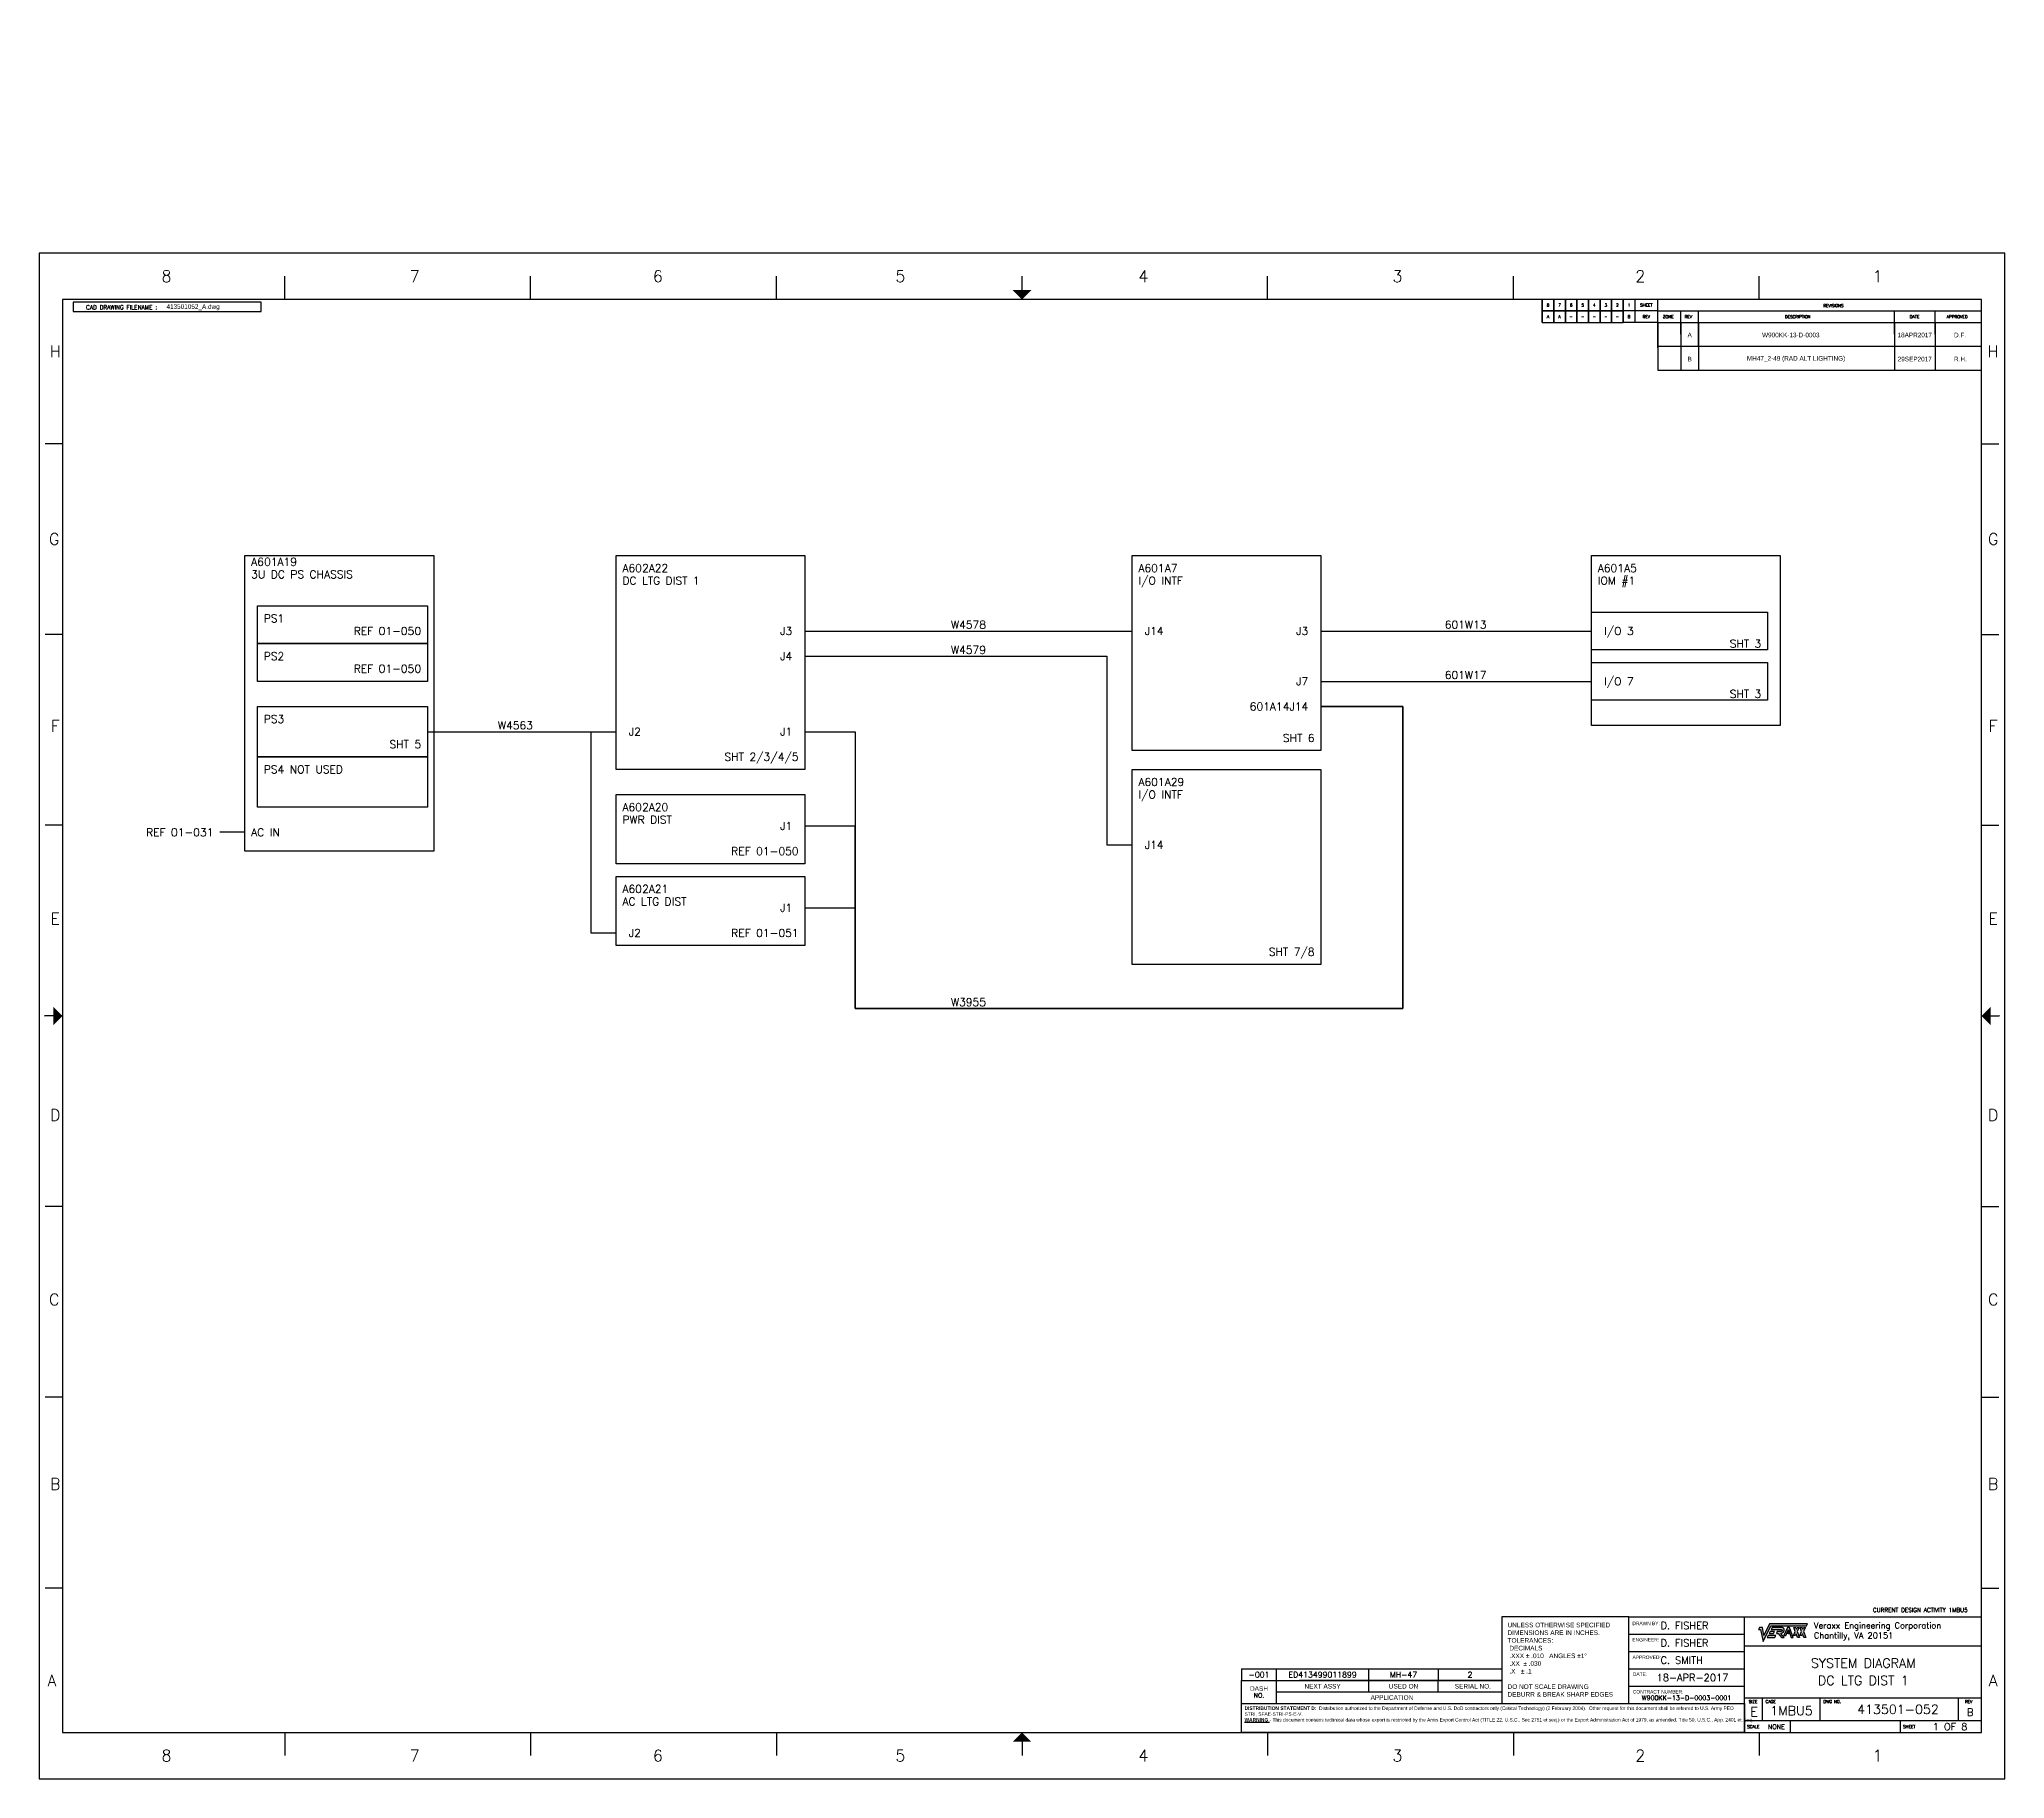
# Paper-space layout 'Sheet1' of a CAD drawing. Extents: x 0 to 42.5, y 0 to 37.6.
# The model-space entities are those that its viewports show. They can reach past a viewport. Long polylines and large blocks are cut down to what shows.
import ezdxf
from ezdxf.enums import TextEntityAlignment as Align

# ---------------------------------------------------------------- set-up
doc = ezdxf.new("R2010")
doc.units = 0
doc.header["$MEASUREMENT"] = 0
doc.layers.get('0').update_dxf_attribs({"linetype": 'CONTINUOUS'})
doc.layers.add('DIMENSION', color=5, linetype='CONTINUOUS')
doc.layers.add('TITLE', color=6, linetype='CONTINUOUS')
doc.layers.add('ViewPort', color=2, linetype='CONTINUOUS', plot=False)
doc.layers.get('ViewPort').off()
doc.styles.add('ADESK1', font='romans')
doc.styles.add('dgn000', font='romans.shx')
doc.styles.add('dgn003', font='dgn003.shx')
doc.styles.add('dgn028', font='dgn028.shx')
doc.styles.add('DRAWING', font='romans.shx')
doc.styles.add('SCHEMATIC', font='romans.shx', dxfattribs={"height": 0.125})
doc.styles.add('Title1', font='arial.ttf', dxfattribs={"height": 0.1})
doc.styles.add('Title2', font='arial.ttf', dxfattribs={"height": 0.075})

# ---------------------------------------------------------------- blocks, each defined once
blk = doc.blocks.new('TITLE')
at = {"style": 'SCHEMATIC'}
for tag, height, p in [('TITLE_1', 0.2, (-2.5575, 1.5)), ('TITLE_2', 0.2, (-2.5575, 1.125)), ('DRAWING_NO', 0.2, (-1.8075, 0.5)), ('REV', 0.156, (-0.245, 0.4375)), ('SHEET', 0.156, (-0.6825, 0.125))]:
    blk.add_attdef(tag, text='', height=height, dxfattribs=at).set_placement(p, align=Align.MIDDLE_CENTER)
at = {"color": 7, "style": 'ADESK1'}
blk.add_attdef('SCALE', text='', height=0.1, dxfattribs=at).set_placement((-4.4375, 0.125), align=Align.MIDDLE_CENTER)
blk = doc.blocks.new('DESIGN_ACTIVITY')
at = {"style": 'ADESK1'}
blk.add_text('CURRENT DESIGN ACTIVITY', height=0.09, dxfattribs=at).set_placement((0.625, 0), align=Align.MIDDLE_RIGHT)
blk.add_attdef('DESIGN_ACTIVITY', text='', height=0.09, dxfattribs=at).set_placement((0.6875, 0), align=Align.MIDDLE_LEFT)
blk = doc.blocks.new('WMF0')
at = {"color": 240}
for points in [[(0.161295, -0.638978), (0, -0.973977), (0.362915, -0.973977), (0.800274, -2.92193), (2.050314, -0.325693), (7.981025, -0.325693), (8.136117, 0), (1.854898, 0), (0.921245, -1.935546), (0.6762, -0.638978), (0.161295, -0.638978), (0.161295, -0.638978)], [(1.631566, -1.935546), (1.476474, -2.261239), (2.714107, -2.261239), (2.869199, -1.935546), (1.631566, -1.935546), (1.631566, -1.935546)], [(1.938648, -1.299669), (1.792861, -1.600548), (2.515589, -1.600548), (2.658274, -1.299669), (1.938648, -1.299669), (1.938648, -1.299669)], [(3.700491, -1.600548), (3.762527, -1.58814), (3.824564, -1.572631), (3.880397, -1.55402), (3.933128, -1.532307), (3.979656, -1.507492), (4.026183, -1.479576), (4.066507, -1.451659), (4.106831, -1.420641), (4.140951, -1.386521), (4.17197, -1.352401), (4.199886, -1.315179), (4.224701, -1.277957), (4.246414, -1.237633), (4.261923, -1.200411), (4.277432, -1.160087), (4.286738, -1.119763), (4.292941, -1.079439), (4.296043, -1.039115), (4.296043, -0.998791), (4.292941, -0.961569), (4.286738, -0.924347), (4.27433, -0.887125), (4.261923, -0.853005), (4.243312, -0.818885), (4.224701, -0.787866), (4.199886, -0.756848), (4.17197, -0.732033), (4.140951, -0.707219), (4.106831, -0.685506), (4.066507, -0.666895), (4.026183, -0.651386), (3.979656, -0.638978), (2.258137, -0.638978), (2.096841, -0.973977), (3.83387, -0.973977), (3.852481, -0.98018), (3.86799, -0.986384), (3.880397, -0.995689), (3.895906, -1.004995), (3.905212, -1.0143), (3.914517, -1.026708), (3.920721, -1.036013), (3.926925, -1.048421), (3.930027, -1.06393), (3.933128, -1.076337), (3.93623, -1.091846), (3.933128, -1.104254), (3.933128, -1.119763), (3.930027, -1.13217), (3.923823, -1.147679), (3.917619, -1.163189), (3.911416, -1.175596), (3.90211, -1.191105), (3.892805, -1.203512), (3.880397, -1.21592), (3.86799, -1.228327), (3.855583, -1.240735), (3.843175, -1.25004), (3.827666, -1.262447), (3.812157, -1.271753), (3.793546, -1.277957), (3.774935, -1.28416), (3.756324, -1.290364), (3.737713, -1.296568), (3.719102, -1.296568), (3.697389, -1.299669), (3.675676, -1.299669), (3.430631, -1.299669), (3.14216, -1.299669), (2.996374, -1.600548), (3.263132, -1.600548), (3.846277, -2.261239), (4.292941, -2.261239), (3.700491, -1.600548), (3.700491, -1.600548)], [(5.468537, -2.258137), (5.79423, -2.258137), (5.170761, -0.638978), (5.173863, -0.632775), (5.170761, -0.632775), (4.820254, -0.632775), (4.841966, -0.632775), (4.845068, -0.638978), (4.196784, -1.932444), (4.541088, -1.932444), (5.006364, -0.970875), (5.468537, -2.258137), (5.468537, -2.258137)], [(4.978447, -1.315179), (4.987753, -1.315179), (4.997058, -1.315179), (5.003262, -1.315179), (5.012567, -1.31828), (5.021873, -1.31828), (5.028077, -1.321382), (5.03428, -1.324484), (5.043586, -1.327586), (5.049789, -1.330688), (5.055993, -1.33379), (5.065299, -1.339993), (5.071502, -1.343095), (5.077706, -1.349299), (5.08391, -1.352401), (5.090113, -1.358604), (5.093215, -1.364808), (5.099419, -1.371012), (5.105623, -1.374113), (5.108724, -1.383419), (5.114928, -1.389623), (5.11803, -1.395826), (5.121132, -1.40203), (5.127335, -1.408234), (5.130437, -1.417539), (5.133539, -1.423743), (5.133539, -1.433048), (5.136641, -1.439252), (5.139743, -1.448558), (5.139743, -1.457863), (5.142845, -1.464067), (5.142845, -1.473372), (5.142845, -1.482678), (5.142845, -1.491983), (5.142845, -1.498187), (5.139743, -1.507492), (5.139743, -1.516798), (5.136641, -1.523002), (5.133539, -1.532307), (5.133539, -1.538511), (5.130437, -1.547816), (5.127335, -1.55402), (5.121132, -1.563325), (5.11803, -1.569529), (5.114928, -1.575733), (5.108724, -1.581937), (5.105623, -1.58814), (5.099419, -1.594344), (5.093215, -1.600548), (5.090113, -1.606751), (5.08391, -1.612955), (5.077706, -1.616057), (5.071502, -1.62226), (5.065299, -1.625362), (5.055993, -1.628464), (5.049789, -1.634668), (5.043586, -1.63777), (5.03428, -1.640871), (5.028077, -1.643973), (5.021873, -1.643973), (5.012567, -1.647075), (5.003262, -1.647075), (4.997058, -1.650177), (4.987753, -1.650177), (4.978447, -1.650177), (4.972244, -1.650177), (4.962938, -1.650177), (4.956734, -1.647075), (4.947429, -1.647075), (4.938123, -1.643973), (4.93192, -1.643973), (4.922614, -1.640871), (4.916411, -1.63777), (4.910207, -1.634668), (4.904003, -1.628464), (4.894698, -1.625362), (4.888494, -1.62226), (4.88229, -1.616057), (4.876087, -1.612955), (4.869883, -1.606751), (4.863679, -1.600548), (4.860577, -1.594344), (4.854374, -1.58814), (4.851272, -1.581937), (4.845068, -1.575733), (4.841966, -1.569529), (4.835763, -1.563325), (4.832661, -1.55402), (4.829559, -1.547816), (4.826457, -1.538511), (4.823355, -1.532307), (4.823355, -1.523002), (4.820254, -1.516798), (4.820254, -1.507492), (4.817152, -1.498187), (4.817152, -1.491983), (4.817152, -1.482678), (4.817152, -1.473372), (4.817152, -1.464067), (4.820254, -1.457863), (4.820254, -1.448558), (4.823355, -1.439252), (4.823355, -1.433048), (4.826457, -1.423743), (4.829559, -1.417539), (4.832661, -1.408234), (4.835763, -1.40203), (4.841966, -1.395826), (4.845068, -1.389623), (4.851272, -1.383419), (4.854374, -1.374113), (4.860577, -1.371012), (4.863679, -1.364808), (4.869883, -1.358604), (4.876087, -1.352401), (4.88229, -1.349299), (4.888494, -1.343095), (4.894698, -1.339993), (4.904003, -1.33379), (4.910207, -1.330688), (4.916411, -1.327586), (4.922614, -1.324484), (4.93192, -1.321382), (4.938123, -1.31828), (4.947429, -1.31828), (4.956734, -1.315179), (4.962938, -1.315179), (4.972244, -1.315179), (4.978447, -1.315179), (4.978447, -1.315179)], [(6.144738, -1.932444), (5.819045, -1.932444), (6.13233, -1.28416), (5.884183, -0.632775), (6.209876, -0.632775), (6.315339, -0.905736), (6.445616, -0.632775), (6.771309, -0.632775), (6.461125, -1.28416), (6.836447, -2.258137), (6.507653, -2.258137), (6.278117, -1.659482), (6.144738, -1.932444), (6.144738, -1.932444)], [(7.199362, -1.932444), (6.873669, -1.932444), (7.186955, -1.28416), (6.935706, -0.632775), (7.261399, -0.632775), (7.366861, -0.905736), (7.50024, -0.632775), (7.825933, -0.632775), (7.512647, -1.28416), (7.88797, -2.258137), (7.562277, -2.258137), (7.332741, -1.659482), (7.199362, -1.932444), (7.199362, -1.932444)]]:
    blk.add_lwpolyline(points, dxfattribs=at)
blk = doc.blocks.new('_SOFASTe_ANSI_E')
at = {"layer": 'TITLE'}
h = blk.add_hatch(color=256, dxfattribs=at)
h.paths.add_polyline_path([(37.196, 3.268), (37.175, 3.225), (37.222, 3.225), (37.279, 2.971), (37.442, 3.309), (38.213, 3.309), (38.233, 3.351), (37.416, 3.351), (37.295, 3.099), (37.263, 3.268)])
h.paths.add_polyline_path([(37.427, 3.182), (37.408, 3.143), (37.502, 3.143), (37.521, 3.182)], flags=17)
h.paths.add_polyline_path([(37.387, 3.099), (37.367, 3.057), (37.528, 3.057), (37.548, 3.099)], flags=17)
h.paths.add_polyline_path([(37.974, 3.1), (37.932, 3.1), (37.972, 3.184), (37.94, 3.269), (37.982, 3.269), (37.996, 3.233), (38.013, 3.269), (38.055, 3.269), (38.015, 3.184), (38.064, 3.058), (38.021, 3.058), (37.991, 3.135)], flags=17)
h.paths.add_polyline_path([(38.111, 3.1), (38.069, 3.1), (38.109, 3.184), (38.077, 3.269), (38.119, 3.269), (38.133, 3.233), (38.15, 3.269), (38.192, 3.269), (38.152, 3.184), (38.201, 3.058), (38.158, 3.058), (38.128, 3.135)], flags=17)
h.paths.add_polyline_path([(37.656, 3.143), (37.664, 3.145), (37.672, 3.147), (37.68, 3.149), (37.686, 3.152), (37.692, 3.155), (37.699, 3.159), (37.704, 3.162), (37.709, 3.166), (37.713, 3.171), (37.717, 3.175), (37.721, 3.18), (37.724, 3.185), (37.727, 3.19), (37.729, 3.195), (37.731, 3.2), (37.732, 3.206), (37.733, 3.211), (37.734, 3.216), (37.734, 3.221), (37.733, 3.226), (37.732, 3.231), (37.731, 3.236), (37.729, 3.24), (37.727, 3.245), (37.724, 3.249), (37.721, 3.253), (37.717, 3.256), (37.713, 3.259), (37.709, 3.262), (37.704, 3.264), (37.699, 3.266), (37.692, 3.268), (37.469, 3.268), (37.448, 3.225), (37.674, 3.225), (37.676, 3.224), (37.678, 3.223), (37.68, 3.222), (37.682, 3.22), (37.683, 3.219), (37.684, 3.218), (37.685, 3.216), (37.686, 3.215), (37.686, 3.213), (37.686, 3.211), (37.687, 3.209), (37.686, 3.208), (37.686, 3.206), (37.686, 3.204), (37.685, 3.202), (37.684, 3.2), (37.684, 3.198), (37.682, 3.196), (37.681, 3.195), (37.68, 3.193), (37.678, 3.191), (37.676, 3.19), (37.675, 3.189), (37.673, 3.187), (37.671, 3.186), (37.668, 3.185), (37.666, 3.184), (37.663, 3.183), (37.661, 3.183), (37.659, 3.183), (37.656, 3.182), (37.653, 3.182), (37.621, 3.182), (37.584, 3.182), (37.565, 3.143), (37.599, 3.143), (37.675, 3.057), (37.733, 3.057)], flags=17)
h.paths.add_polyline_path([(37.886, 3.058), (37.928, 3.058), (37.847, 3.268), (37.848, 3.269), (37.847, 3.269), (37.802, 3.269), (37.805, 3.269), (37.805, 3.268), (37.721, 3.1), (37.765, 3.1), (37.826, 3.225)], flags=17)
h.paths.add_polyline_path([(37.822, 3.18), (37.824, 3.18), (37.825, 3.18), (37.826, 3.18), (37.827, 3.18), (37.828, 3.18), (37.829, 3.179), (37.83, 3.179), (37.831, 3.179), (37.832, 3.178), (37.832, 3.178), (37.834, 3.177), (37.834, 3.177), (37.835, 3.176), (37.836, 3.175), (37.837, 3.175), (37.837, 3.174), (37.838, 3.173), (37.839, 3.172), (37.839, 3.171), (37.84, 3.17), (37.84, 3.17), (37.841, 3.169), (37.842, 3.168), (37.842, 3.167), (37.842, 3.166), (37.842, 3.165), (37.843, 3.164), (37.843, 3.163), (37.843, 3.162), (37.844, 3.161), (37.844, 3.16), (37.844, 3.158), (37.844, 3.157), (37.844, 3.156), (37.843, 3.155), (37.843, 3.154), (37.843, 3.153), (37.842, 3.152), (37.842, 3.151), (37.842, 3.15), (37.842, 3.149), (37.841, 3.148), (37.84, 3.147), (37.84, 3.146), (37.839, 3.145), (37.839, 3.145), (37.838, 3.144), (37.837, 3.143), (37.837, 3.142), (37.836, 3.141), (37.835, 3.141), (37.834, 3.14), (37.834, 3.14), (37.832, 3.139), (37.832, 3.139), (37.831, 3.138), (37.83, 3.138), (37.829, 3.137), (37.828, 3.137), (37.827, 3.137), (37.826, 3.137), (37.825, 3.137), (37.824, 3.137), (37.822, 3.137), (37.822, 3.137), (37.82, 3.137), (37.819, 3.137), (37.818, 3.137), (37.817, 3.137), (37.816, 3.137), (37.815, 3.138), (37.814, 3.138), (37.813, 3.139), (37.813, 3.139), (37.811, 3.14), (37.811, 3.14), (37.81, 3.141), (37.809, 3.141), (37.808, 3.142), (37.807, 3.143), (37.807, 3.144), (37.806, 3.145), (37.806, 3.145), (37.805, 3.146), (37.805, 3.147), (37.804, 3.148), (37.803, 3.149), (37.803, 3.15), (37.803, 3.151), (37.802, 3.152), (37.802, 3.153), (37.802, 3.154), (37.802, 3.155), (37.801, 3.156), (37.801, 3.157), (37.801, 3.158), (37.801, 3.16), (37.801, 3.161), (37.802, 3.162), (37.802, 3.163), (37.802, 3.164), (37.802, 3.165), (37.803, 3.166), (37.803, 3.167), (37.803, 3.168), (37.804, 3.169), (37.805, 3.17), (37.805, 3.17), (37.806, 3.171), (37.806, 3.172), (37.807, 3.173), (37.807, 3.174), (37.808, 3.175), (37.809, 3.175), (37.81, 3.176), (37.811, 3.177), (37.811, 3.177), (37.813, 3.178), (37.813, 3.178), (37.814, 3.179), (37.815, 3.179), (37.816, 3.179), (37.817, 3.18), (37.818, 3.18), (37.819, 3.18), (37.82, 3.18), (37.822, 3.18)], flags=16)
at = {"flags": 128}
blk.add_lwpolyline([(0.733, 31.738), (4.8, 31.738), (4.8, 31.938), (0.733, 31.938), (0.733, 31.738)], dxfattribs=at)
at = {"layer": 'TITLE'}
for p, q in [((42.5, 33), (0, 33)), ((0, 33), (0, 0)), ((42.5, 0), (42.5, 33)), ((5.312, 32), (5.312, 32.5)), ((10.625, 32), (10.625, 32.5)), ((15.938, 32), (15.938, 32.5)), ((21.25, 32), (21.25, 32.5)), ((26.562, 32), (26.562, 32.5)), ((31.875, 32), (31.875, 32.5)), ((37.188, 32), (37.188, 32.5)), ((42.5, 32), (42.5, 32.5)), ((42, 32), (0.5, 32)), ((0.5, 32), (0.5, 1)), ((34.25, 31.5), (34.25, 32)), ((34.5, 32), (34.5, 31.5)), ((35, 30.953), (35, 32)), ((42, 1), (42, 32)), ((35, 31.75), (34.25, 31.75)), ((35, 31.5), (34.25, 31.5)), ((35, 31.75), (42, 31.75)), ((35, 31.5), (42, 31.5)), ((35.5, 31.5), (35.5, 31.75)), ((35.88, 31.5), (35.88, 31.75)), ((40.12, 31.5), (40.12, 31.75)), ((41, 31.5), (41, 31.75)), ((0.5, 28.875), (0.125, 28.875)), ((42, 28.875), (42.375, 28.875)), ((0.5, 24.75), (0.125, 24.75)), ((42, 24.75), (42.375, 24.75)), ((0.5, 20.625), (0.125, 20.625)), ((42, 20.625), (42.375, 20.625)), ((0.5, 16.5), (0.125, 16.5)), ((42, 16.5), (42.375, 16.5)), ((0.5, 12.375), (0.125, 12.375)), ((42, 12.375), (42.375, 12.375)), ((0.5, 8.25), (0.125, 8.25)), ((42, 8.25), (42.375, 8.25)), ((0.5, 4.125), (0.125, 4.125)), ((42, 4.125), (42.375, 4.125)), ((34.375, 3.5), (31.625, 3.5)), ((31.625, 3.5), (31.625, 1.625)), ((34.375, 3.5), (36.875, 3.5)), ((34.375, 1.625), (34.375, 3.5)), ((36.875, 3.5), (42, 3.5)), ((36.875, 1), (36.875, 3.5)), ((34.375, 3.125), (36.875, 3.125)), ((34.375, 2.75), (36.875, 2.75)), ((36.875, 2.875), (42, 2.875)), ((26, 1.625), (26, 2.125)), ((26, 2.125), (28.75, 2.125)), ((26.69, 2.125), (31.625, 2.125)), ((26.75, 1.625), (26.75, 2.125)), ((31.625, 2.125), (27.25, 2.125)), ((28.75, 1.875), (28.75, 2.125)), ((30.25, 1.875), (30.25, 2.125)), ((31.625, 2.421), (31.625, 2.125)), ((34.375, 2.375), (36.875, 2.375)), ((31.625, 1.875), (26.75, 1.875)), ((34.375, 2), (36.875, 2)), ((36.875, 1.75), (42, 1.75)), ((37.26, 1.25), (37.26, 1.75)), ((38.51, 1.25), (38.51, 1.75)), ((41.5, 1.25), (41.5, 1.75)), ((0.5, 1), (42, 1)), ((5.312, 1), (5.312, 0.5)), ((10.625, 1), (10.625, 0.5)), ((15.938, 1), (15.938, 0.5)), ((21.25, 1), (21.25, 0.5)), ((26.562, 1), (26.562, 0.5)), ((31.875, 1), (31.875, 0.5)), ((42, 1.25), (36.875, 1.25)), ((37.188, 1), (37.188, 0.5)), ((37.87, 1), (37.87, 1.25)), ((40.25, 1), (40.25, 1.25)), ((42.5, 0.5), (42.5, 1)), ((0, 0), (42.5, 0))]:
    blk.add_line(p, q, dxfattribs=at)
at = {"layer": 'TITLE', "const_width": 0.02}
for points in [[(21.25, 32.4), (21.25, 32.2)], [(0.1, 16.5), (0.3, 16.5)], [(42.4, 16.5), (42.2, 16.5)], [(21.25, 0.6), (21.25, 0.8)], [(21.25, 0.6), (21.25, 0.8)]]:
    blk.add_lwpolyline(points, dxfattribs=at)
at = {"layer": 'TITLE'}
blk.add_lwpolyline([(26, 1.625), (36.875, 1.625), (36.875, 1), (26, 1)], close=True, dxfattribs=at)
for points in [[(21.05, 32.2), (21.45, 32.2), (21.25, 32)], [(0.3, 16.3), (0.3, 16.7), (0.5, 16.5)], [(42.2, 16.3), (42.2, 16.7), (42, 16.5)], [(21.05, 0.8), (21.45, 0.8), (21.25, 1)]]:
    blk.add_solid(points, dxfattribs=at)
at = {"layer": 'TITLE', "color": 250, "ltscale": 1.3, "xscale": 0.13, "yscale": 0.13, "zscale": 0.13}
blk.add_blockref('WMF0', (37.175, 3.351), dxfattribs=at)
at = {"style": 'dgn000'}
blk.add_text('CAD DRAWING FILENAME :', height=0.09, dxfattribs=at).set_placement((1.779, 31.828), align=Align.MIDDLE_CENTER)
at = {"insert": (2.75, 31.763), "char_height": 0.1, "attachment_point": 7, "style": 'dgn003'}
blk.add_mtext('413501052_A.dwg', dxfattribs=at)
at = {"layer": 'TITLE'}
for s, height, style, p in [('8', 0.25, 'ADESK1', (2.75, 32.5)), ('7', 0.25, 'ADESK1', (8.119, 32.5)), ('6', 0.25, 'ADESK1', (13.375, 32.5)), ('5', 0.25, 'ADESK1', (18.619, 32.5)), ('4', 0.25, 'ADESK1', (23.875, 32.5)), ('3', 0.25, 'ADESK1', (29.369, 32.5)), ('2', 0.25, 'ADESK1', (34.619, 32.5)), ('1', 0.25, 'ADESK1', (39.75, 32.5)), ('H', 0.25, 'ADESK1', (0.345, 30.875)), ('H', 0.25, 'ADESK1', (42.25, 30.875)), ('G', 0.25, 'ADESK1', (0.321, 26.814)), ('G', 0.25, 'ADESK1', (42.25, 26.814)), ('F', 0.25, 'ADESK1', (0.345, 22.771)), ('F', 0.25, 'ADESK1', (42.25, 22.771)), ('E', 0.25, 'ADESK1', (0.345, 18.601)), ('E', 0.25, 'ADESK1', (42.25, 18.601)), ('D', 0.25, 'ADESK1', (0.345, 14.356)), ('D', 0.25, 'ADESK1', (42.25, 14.356)), ('C', 0.25, 'ADESK1', (0.321, 10.366)), ('C', 0.25, 'ADESK1', (42.25, 10.366)), ('B', 0.25, 'ADESK1', (0.345, 6.375)), ('B', 0.25, 'ADESK1', (42.25, 6.375)), ('A', 0.25, 'ADESK1', (0.274, 2.125)), ('A', 0.25, 'ADESK1', (42.25, 2.125)), ('NEXT ASSY', 0.1, 'Title1', (27.75, 2)), ('USED ON', 0.1, 'Title1', (29.5, 2)), ('SERIAL NO.', 0.1, 'Title1', (31, 2)), ('8', 0.25, 'ADESK1', (2.75, 0.5)), ('7', 0.25, 'ADESK1', (8.119, 0.5)), ('6', 0.25, 'ADESK1', (13.375, 0.5)), ('5', 0.25, 'ADESK1', (18.619, 0.5)), ('4', 0.25, 'ADESK1', (23.875, 0.5)), ('3', 0.25, 'ADESK1', (29.369, 0.5)), ('2', 0.25, 'ADESK1', (34.619, 0.5)), ('1', 0.25, 'ADESK1', (39.75, 0.5))]:
    blk.add_text(s, height=height, dxfattribs=dict(at, style=style)).set_placement(p, align=Align.MIDDLE_CENTER)
at = {"layer": 'TITLE', "style": 'ADESK1'}
for s, p in [('REVISIONS', (38.575, 31.832)), ('ZONE', (35.109, 31.59)), ('REV', (35.58, 31.59)), ('DESCRIPTION', (37.746, 31.59)), ('DATE', (40.448, 31.59)), ('APPROVED', (41.248, 31.59)), ('SIZE', (36.968, 1.636)), ('CAGE', (37.329, 1.636)), ('DWG NO.', (38.581, 1.636)), ('REV', (41.641, 1.636)), ('SCALE', (36.932, 1.093)), ('SHEET', (40.303, 1.093))]:
    blk.add_text(s, height=0.065, dxfattribs=at).set_placement(p)
at = {"layer": 'TITLE'}
for s, height, style, p in [('DASH', 0.1, 'Title1', (26.375, 1.901)), ('NO.', 0.0987, 'DRAWING', (26.375, 1.753)), ('APPLICATION', 0.1, 'Title1', (29.25, 1.706))]:
    blk.add_text(s, height=height, dxfattribs=dict(at, style=style)).set_placement(p, align=Align.CENTER)
for s, insert, char_height, width, attachment_point, style in [('1', (34.375, 31.875), 0.065, 0.25, 5, 'ADESK1'), ('SHEET', (34.75, 31.875), 0.065, 0.5, 5, 'ADESK1'), ('REV', (34.75, 31.625), 0.065, 0.5, 5, 'ADESK1'), ('UNLESS OTHERWISE SPECIFIED DIMENSIONS ARE IN INCHES.\\PTOLERANCES:\\P DECIMALS\\P .XXX ± .010   ANGLES ±1°\\P .XX  ± .030\\P .X   ± .1\\P\\PDO NOT SCALE DRAWING\\PDEBURR & BREAK SHARP EDGES', (31.75, 3.375), 0.1, 2.625, 1, 'Title1'), ('DRAWN BY:', (34.449, 3.396), 0.075, 0.7003, 1, 'Title2'), ('ENGINEER:', (34.449, 3.043), 0.075, 0.6643, 1, 'Title2'), ('Veraxx Engineering Corporation\\PChantilly, VA 20151', (38.375, 3.381), 0.13, 3.1604, 1, 'ADESK1'), ('APPROVED:', (34.453, 2.664), 0.075, 0.6006, 1, 'Title2'), ('DATE:', (34.46, 2.299), 0.075, 0.4873, 1, 'Title2'), ('CONTRACT NUMBER:', (34.46, 1.918), 0.075, 1.08233, 1, 'Title2'), ('E', (37, 1.546), 0.2, 0.1749, 1, 'ADESK1'), ('1MBU5', (37.431, 1.572), 0.2, 0.94368, 1, 'ADESK1')]:
    blk.add_mtext(s, dxfattribs=dict(at, insert=insert, char_height=char_height, width=width, attachment_point=attachment_point, style=style))
at = {"layer": 'TITLE', "insert": (26.062, 1.562), "char_height": 0.075, "attachment_point": 1, "style": 'Title2'}
blk.add_mtext_dynamic_manual_height_columns('{\\fArial|b1|i0|c0|p34;DISTRIBUTION STATEMENT D: } Distribution authorized to the Department of Defense and U.S. DoD contractors only (Critical Technology) (2 February 2004).  Other request for this document shall be referred to U.S. Army PEO STRI, SFAE-STRI-PS-E-V.{\\fArial|b1|i0|c0|p34;\\P\\LWARNING} - This document contains technical data whose export is restricted by the Arms Export Control Act (TITLE 22, U.S.C., Sec 2751 et seq.) or the Export Administration Act of 1979, as amended, Title 50, U.S.C., App. 2401 et. seq.  ', width=10.75, gutter_width=0.375, heights=[0], dxfattribs=at)
blk = doc.blocks.new('SIGNATURES')
at = {"style": 'SCHEMATIC'}
for tag, p in [('DRAWN_BY', (-1.817, 1.688)), ('ENGINEER', (-1.817, 1.312)), ('APPROVED', (-1.817, 0.938))]:
    blk.add_attdef(tag, text='', height=0.156, dxfattribs=at).set_placement(p, align=Align.MIDDLE_LEFT)
for tag, height, p in [('DATE', 0.156, (-1.127, 0.562)), ('CONTRACT_NUMBER', 0.1, (-1.255, 0.125))]:
    blk.add_attdef(tag, text='', height=height, dxfattribs=at).set_placement(p, align=Align.MIDDLE_CENTER)
blk = doc.blocks.new('NEXT_ASSEMBLY')
for p, q in [((-5.625, 0.25), (-5.625, 0)), ((-5.625, 0.25), (0, 0.25)), ((-5.625, 0), (0, 0)), ((-4.875, 0), (-4.875, 0.25)), ((-2.875, 0), (-2.875, 0.25)), ((-1.375, 0.25), (-1.375, 0)), ((0, 0.25), (0, 0))]:
    blk.add_line(p, q)
at = {"style": 'DRAWING'}
for tag, p in [('DASH_NO.', (-5.25, 0.125)), ('NEXT_ASSY', (-3.875, 0.125)), ('USED_ON', (-2.125, 0.125)), ('SERIAL_NO', (-0.687, 0.125))]:
    blk.add_attdef(tag, text='', height=0.123, dxfattribs=at).set_placement(p, align=Align.MIDDLE_CENTER)

msp = doc.modelspace()

# ---------------------------------------------------------------- linework, layer by layer
msp.add_line((-27.6, 11.6), (-28, 11.6))
for points in [[(-27.6, 16), (-24.6, 16), (-24.6, 11.3), (-27.6, 11.3)], [(-21.7, 16), (-18.7, 16), (-18.7, 12.6), (-21.7, 12.6)], [(-13.5, 16), (-10.5, 16), (-10.5, 12.9), (-13.5, 12.9)], [(-6.2, 16), (-3.2, 16), (-3.2, 13.3), (-6.2, 13.3)], [(-27.4, 15.2), (-24.7, 15.2), (-24.7, 14.6), (-27.4, 14.6)], [(-6.2, 15.1), (-3.4, 15.1), (-3.4, 14.5), (-6.2, 14.5)], [(-27.4, 14.6), (-24.7, 14.6), (-24.7, 14), (-27.4, 14)], [(-6.2, 14.3), (-3.4, 14.3), (-3.4, 13.7), (-6.2, 13.7)], [(-27.4, 13.6), (-24.7, 13.6), (-24.7, 12.8), (-27.4, 12.8)], [(-27.4, 12.8), (-24.7, 12.8), (-24.7, 12), (-27.4, 12)], [(-13.5, 12.6), (-10.5, 12.6), (-10.5, 9.5), (-13.5, 9.5)], [(-21.7, 12.2), (-18.7, 12.2), (-18.7, 11.1), (-21.7, 11.1)], [(-21.7, 10.9), (-18.7, 10.9), (-18.7, 9.8), (-21.7, 9.8)]]:
    msp.add_lwpolyline(points, close=True)
for points in [[(-18.7, 14.8), (-17, 14.8), (-15.2, 14.8), (-13.5, 14.8)], [(-10.5, 14.8), (-8.9, 14.8), (-8, 14.8), (-6.2, 14.8)], [(-18.7, 14.4), (-13.9, 14.4), (-13.9, 11.4), (-13.5, 11.4)], [(-10.5, 14), (-9, 14), (-8.4, 14), (-6.2, 14)], [(-18.7, 13.2), (-17.9, 13.2), (-17.9, 8.8), (-9.2, 8.8), (-9.2, 13.6), (-10.5, 13.6)], [(-10.5, 13.6), (-9.2, 13.6), (-9.2, 8.8), (-17.9, 8.8), (-17.9, 11.7), (-18.7, 11.7)], [(-18.7, 10.4), (-17.9, 10.4), (-17.9, 8.8), (-9.2, 8.8), (-9.2, 13.6), (-10.5, 13.6)], [(-24.7, 13.2), (-21.7, 13.2)], [(-24.7, 13.2), (-22.1, 13.2), (-22.1, 10), (-21.7, 10)]]:
    msp.add_lwpolyline(points)

# ---------------------------------------------------------------- texts
at = {"style": 'SCHEMATIC'}
for s, p in [('A601A19', (-27.5, 15.9)), ('3U DC PS CHASSIS', (-27.5, 15.7)), ('A602A22', (-21.6, 15.8)), ('DC LTG DIST 1', (-21.6, 15.6)), ('A601A7', (-13.4, 15.8)), ('I/O INTF', (-13.4, 15.6)), ('A601A5', (-6.1, 15.8)), ('IOM #1', (-6.1, 15.6)), ('PS1', (-27.3, 15)), ('J14', (-13.3, 14.8)), ('I/O 3', (-6, 14.8)), ('PS2', (-27.3, 14.4)), ('I/O 7', (-6, 14)), ('PS3', (-27.3, 13.4)), ('J2', (-21.5, 13.2)), ('PS4 NOT USED', (-27.3, 12.6)), ('A601A29', (-13.4, 12.4)), ('I/O INTF', (-13.4, 12.2)), ('A602A20', (-21.6, 12)), ('AC IN', (-27.5, 11.6)), ('PWR DIST', (-21.6, 11.8)), ('J14', (-13.3, 11.4)), ('A602A21', (-21.6, 10.7)), ('AC LTG DIST', (-21.6, 10.5)), ('J2', (-21.5, 10))]:
    msp.add_text(s, height=0.125, dxfattribs=at).set_placement(p, align=Align.MIDDLE_LEFT)
for s, p in [('REF 01-050', (-24.8, 14.8)), ('J3', (-18.9, 14.8)), ('J4', (-18.9, 14.4)), ('SHT 3', (-3.5, 14.6)), ('REF 01-050', (-24.8, 14.2)), ('SHT 3', (-3.5, 13.8)), ('J1', (-18.9, 13.2)), ('SHT 5', (-24.8, 13)), ('SHT 2/3/4/5', (-18.8, 12.8)), ('REF 01-031', (-28.1, 11.6)), ('J1', (-18.9, 11.7)), ('REF 01-050', (-18.8, 11.3)), ('J1', (-18.9, 10.4)), ('REF 01-051', (-18.8, 10))]:
    msp.add_text(s, height=0.125, dxfattribs=at).set_placement(p, align=Align.MIDDLE_RIGHT)
for s, p in [('W4578', (-16.1, 14.9)), ('601W13', (-8.2, 14.9)), ('W4579', (-16.1, 14.5)), ('601W17', (-8.2, 14.1)), ('W4563', (-23.3, 13.3)), ('W3955', (-16.1, 8.9))]:
    msp.add_text(s, height=0.125, dxfattribs=at).set_placement(p, align=Align.MIDDLE_CENTER)
for s, p in [('J3', (-10.7, 14.8)), ('J7', (-10.7, 14)), ('601A14J14', (-10.7, 13.6)), ('SHT 6', (-10.6, 13.1)), ('SHT 7/8', (-10.6, 9.7))]:
    msp.add_text(s, height=0.125, rotation=0, dxfattribs=at).set_placement(p, align=Align.MIDDLE_RIGHT)

psp = doc.layouts.new('Sheet1')

# ---------------------------------------------------------------- linework, layer by layer
for p, q in [((32.5, 31.5), (32.5, 32)), ((32.75, 31.5), (32.75, 32)), ((33, 31.5), (33, 32)), ((33.25, 31.5), (33.25, 32)), ((33.5, 31.5), (33.5, 32)), ((33.75, 31.5), (33.75, 32)), ((34, 31.5), (34, 32)), ((35, 31.5), (35, 30.97)), ((35, 31.5), (35, 30.985)), ((35.5, 31.5), (35.5, 30.985)), ((35.88, 31.5), (35.88, 30.985)), ((40.12, 31.5), (40.12, 30.985)), ((41, 31.5), (41, 30.985)), ((35.88, 31), (35.88, 31.25)), ((35, 30.985), (41.999, 30.985)), ((35, 30.985), (35, 30.469)), ((35.5, 30.985), (35.5, 30.469)), ((35.88, 30.985), (35.88, 30.469)), ((40.12, 30.985), (40.12, 30.469)), ((41, 30.985), (41, 30.469)), ((35, 30.469), (42, 30.469))]:
    psp.add_line(p, q)
for points in [[(32.5, 31.75), (32.75, 31.75), (32.75, 32), (32.5, 32)], [(32.75, 31.75), (33, 31.75), (33, 32), (32.75, 32)], [(33, 31.75), (33.25, 31.75), (33.25, 32), (33, 32)], [(33.25, 31.75), (33.5, 31.75), (33.5, 32), (33.25, 32)], [(33.5, 31.75), (33.75, 31.75), (33.75, 32), (33.5, 32)], [(33.75, 31.75), (34, 31.75), (34, 32), (33.75, 32)], [(34, 31.75), (34.25, 31.75), (34.25, 32), (34, 32)], [(32.75, 31.75), (32.5, 31.75), (32.5, 31.5), (32.75, 31.5)], [(33, 31.75), (32.75, 31.75), (32.75, 31.5), (33, 31.5)], [(33.25, 31.75), (33, 31.75), (33, 31.5), (33.25, 31.5)], [(33.5, 31.75), (33.25, 31.75), (33.25, 31.5), (33.5, 31.5)], [(33.75, 31.75), (33.5, 31.75), (33.5, 31.5), (33.75, 31.5)], [(34, 31.75), (33.75, 31.75), (33.75, 31.5), (34, 31.5)], [(34.25, 31.75), (34, 31.75), (34, 31.5), (34.25, 31.5)]]:
    psp.add_lwpolyline(points, close=True)
at = {"layer": 'TITLE'}
for p, q in [((34.25, 32), (34.25, 31.5)), ((35, 31.25), (35, 31.5)), ((35.5, 31.25), (35.5, 31.5)), ((35.88, 31.25), (35.88, 31.5)), ((40.12, 31.25), (40.12, 31.5)), ((41, 31.25), (41, 31.5))]:
    psp.add_line(p, q, dxfattribs=at)

# ---------------------------------------------------------------- block references
for name, p, values in [('SIGNATURES', (36.875, 1.625), {'DRAWN_BY': 'D. FISHER', 'ENGINEER': 'D. FISHER', 'APPROVED': 'C. SMITH', 'DATE': '18-APR-2017', 'CONTRACT_NUMBER': 'W900KK-13-D-0003-0001'}), ('TITLE', (42, 1), {'TITLE_1': 'SYSTEM DIAGRAM', 'TITLE_2': 'DC LTG DIST 1', 'DRAWING_NO': '413501-052', 'REV': 'B', 'SCALE': 'NONE', 'SHEET': '1 OF 8'}), ('NEXT_ASSEMBLY', (31.625, 2.125), {'DASH_NO.': '-001', 'NEXT_ASSY': 'ED413499011899', 'USED_ON': 'MH-47', 'SERIAL_NO': '2'})]:
    psp.add_blockref(name, p).add_auto_attribs(values)
psp.add_blockref('_SOFASTe_ANSI_E', (0, 0), dxfattribs=at)
psp.add_blockref('DESIGN_ACTIVITY', (40.6, 3.65), dxfattribs=at).add_auto_attribs({'DESIGN_ACTIVITY': '1MBU5'})

# ---------------------------------------------------------------- texts
at = {"style": 'ADESK1'}
for s, p in [('8', (32.625, 31.875)), ('7', (32.875, 31.875)), ('6', (33.125, 31.875)), ('5', (33.375, 31.875)), ('4', (33.625, 31.875)), ('3', (33.875, 31.875)), ('2', (34.125, 31.875)), ('A', (32.625, 31.625)), ('A', (32.875, 31.625)), ('-', (33.125, 31.625)), ('-', (33.375, 31.625)), ('-', (33.625, 31.625)), ('-', (33.875, 31.625)), ('-', (34.125, 31.625)), ('B', (34.375, 31.625))]:
    psp.add_text(s, height=0.065, dxfattribs=at).set_placement(p, align=Align.MIDDLE_CENTER)
at = {"char_height": 0.1, "line_spacing_factor": 0.6, "style": 'dgn028'}
for s, insert, attachment_point in [('A', (35.688, 31.228), 5), ('W900KK-13-D-0003', (37.875, 31.228), 5), ('18APR2017', (40.555, 31.228), 5), ('D.F.', (41.404, 31.228), 4), ('B', (35.688, 30.708), 5), ('MH47_2-49 (RAD ALT LIGHTING)', (37.989, 30.708), 5), ('29SEP2017', (40.555, 30.708), 5), ('R.H.', (41.404, 30.708), 4)]:
    psp.add_mtext(s, dxfattribs=dict(at, insert=insert, attachment_point=attachment_point))
at = {"color": 7, "insert": (7.535, 17.125), "char_height": 0.18, "attachment_point": 6}
psp.add_mtext('\\A1;', dxfattribs=at)
at = {"insert": (3.606, 14.347), "char_height": 0.18, "attachment_point": 4}
psp.add_mtext('\\A1;', dxfattribs=at)
at = {"layer": 'DIMENSION', "color": 7, "char_height": 0.18}
for insert, attachment_point in [((17.848, 37.625), 6), ((30.215, 31.125), 4), ((18.285, 24.688), 6), ((16.473, 18.25), 6)]:
    psp.add_mtext('\\A1;', dxfattribs=dict(at, insert=insert, attachment_point=attachment_point))

# ---------------------------------------------------------------- viewports
at = {"layer": 'ViewPort', "view_target_point": (-108, 0)}
psp.add_viewport(center=(21.25, 17.75), size=(41.5, 28.5), view_center_point=(92.75, 9.6), view_height=20.94578, dxfattribs=at)

doc.saveas('drawing.dxf')
